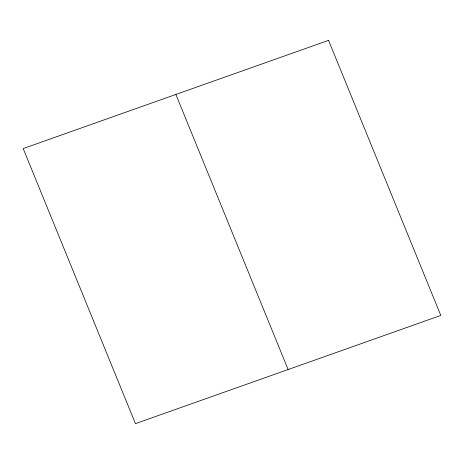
<?xml version="1.0" encoding="UTF-8"?>
<svg xmlns="http://www.w3.org/2000/svg" width="464" height="464" viewBox="0 0 464 464"><rect width="100%" height="100%" fill="white"/><g stroke="black" fill="none" stroke-linecap="round" stroke-linejoin="round"><path stroke-width="0.7" d="M175.868 94.453L288.132 369.547M328.541 40.345L23.2 148.567L135.459 423.655L440.8 315.433L328.541 40.345"/></g></svg>
